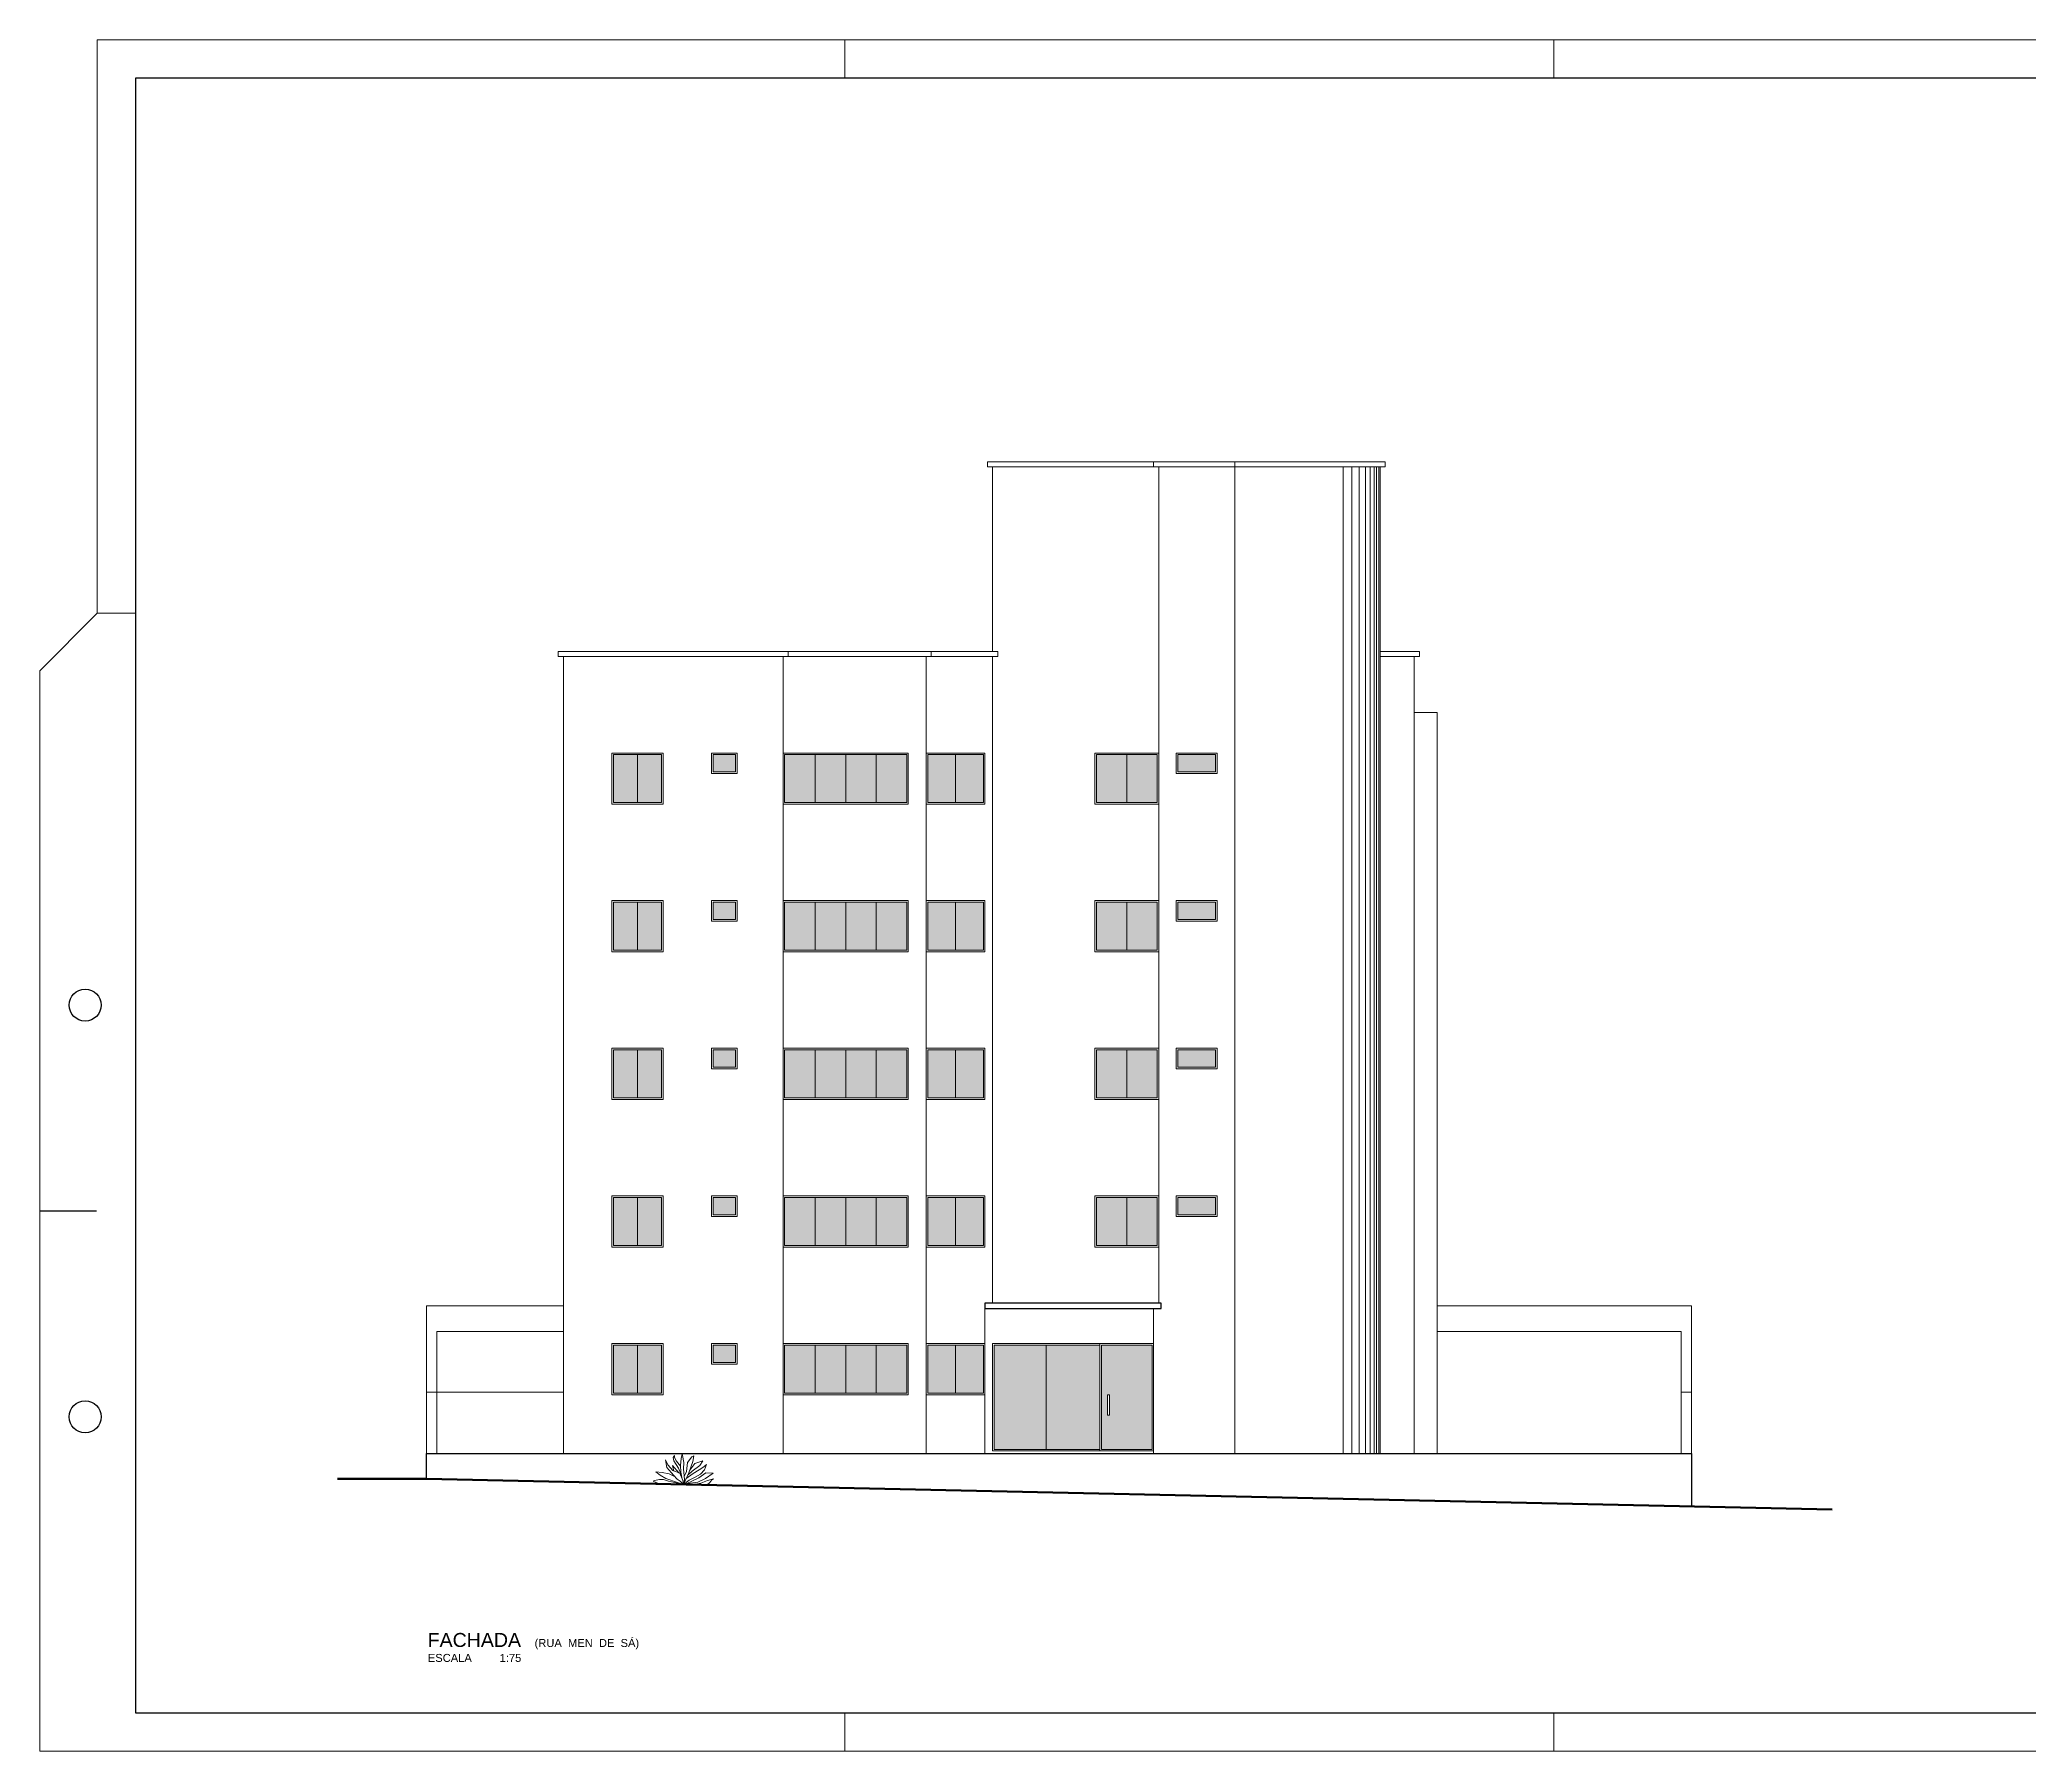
# Model space of a CAD drawing. Header units: millimetres. Extents: x 1865 to 2133, y 1062 to 1142.
# Drawn here: x 2048.28 to 2087.19, y 1106.29 to 1139.79 of the extents above; entities that cross this region are included whole.
import ezdxf

# ---------------------------------------------------------------- set-up
doc = ezdxf.new("R2010")
doc.units = ezdxf.units.MM
for name, color, linetype, lineweight in [('Cota', 7, 'Continuous', 9), ('ESQ_INTER', 250, 'Continuous', 9), ('plantinha2', 82, 'Continuous', 9), ('texto', 7, 'Continuous', 13)]:
    doc.layers.add(name, color=color, linetype=linetype, lineweight=lineweight)
doc.styles.add('TARCISIO', font='arial.ttf')

# ---------------------------------------------------------------- blocks, each defined once
blk = doc.blocks.new('arbusto')
at = {"layer": 'plantinha2', "color": 3}
for p, q in [((146.707, 2.719), (146.656, 2.766)), ((146.656, 2.766), (146.697, 2.662)), ((146.886, 2.783), (146.73, 2.835)), ((146.73, 2.835), (146.785, 2.746)), ((146.785, 2.746), (146.934, 2.635)), ((146.98, 2.652), (146.886, 2.783)), ((146.941, 2.914), (146.9, 2.931)), ((146.9, 2.931), (146.92, 2.82)), ((146.92, 2.82), (146.999, 2.598)), ((147.026, 2.8), (146.941, 2.914)), ((147.045, 2.63), (147.026, 2.8)), ((147.102, 2.805), (147.123, 2.941)), ((147.107, 2.682), (147.102, 2.805)), ((147.123, 2.941), (147.134, 2.971)), ((147.134, 2.971), (147.153, 2.884)), ((147.153, 2.884), (147.162, 2.744)), ((147.162, 2.744), (147.157, 2.611)), ((147.162, 2.732), (147.242, 2.83)), ((147.196, 2.598), (147.321, 2.746)), ((147.293, 2.835), (147.206, 2.692)), ((147.242, 2.83), (147.282, 2.902)), ((147.282, 2.902), (147.279, 2.943)), ((147.279, 2.943), (147.307, 2.902)), ((147.307, 2.902), (147.293, 2.835)), ((147.321, 2.746), (147.293, 2.635)), ((147.311, 2.645), (147.413, 2.759)), ((147.413, 2.759), (147.459, 2.857)), ((147.459, 2.857), (147.431, 2.704)), ((146.55, 2.465), (146.52, 2.483)), ((146.52, 2.483), (146.633, 2.451)), ((146.525, 2.596), (146.67, 2.598)), ((146.674, 2.488), (146.525, 2.596)), ((146.589, 2.414), (146.55, 2.465)), ((146.64, 2.369), (146.589, 2.414)), ((146.633, 2.451), (146.766, 2.399)), ((146.67, 2.598), (146.808, 2.505)), ((146.824, 2.419), (146.674, 2.488)), ((146.697, 2.662), (146.773, 2.576)), ((146.796, 2.662), (146.707, 2.719)), ((146.766, 2.399), (146.895, 2.371)), ((146.773, 2.576), (146.893, 2.512)), ((146.918, 2.589), (146.796, 2.662)), ((146.808, 2.505), (147.05, 2.385)), ((147.024, 2.391), (146.824, 2.419)), ((146.893, 2.512), (146.996, 2.455)), ((147.05, 2.487), (146.918, 2.589)), ((146.934, 2.635), (147.012, 2.564)), ((146.996, 2.455), (147.104, 2.371)), ((146.999, 2.598), (147.104, 2.371)), ((147.104, 2.371), (147.024, 2.391)), ((147.09, 2.529), (147.045, 2.63)), ((147.084, 2.473), (147.107, 2.682)), ((147.104, 2.371), (147.084, 2.473)), ((147.104, 2.371), (147.121, 2.451)), ((147.304, 2.438), (147.104, 2.371)), ((147.171, 2.436), (147.104, 2.371)), ((147.104, 2.371), (147.396, 2.436)), ((147.286, 2.377), (147.104, 2.371)), ((147.121, 2.451), (147.18, 2.591)), ((147.157, 2.611), (147.132, 2.478)), ((147.206, 2.692), (147.145, 2.548)), ((147.229, 2.475), (147.171, 2.436)), ((147.18, 2.591), (147.311, 2.645)), ((147.3, 2.554), (147.229, 2.475)), ((147.27, 2.521), (147.383, 2.581)), ((147.429, 2.374), (147.286, 2.377)), ((147.337, 2.601), (147.3, 2.554)), ((147.374, 2.463), (147.304, 2.438)), ((147.431, 2.704), (147.337, 2.601)), ((147.452, 2.49), (147.374, 2.463)), ((147.383, 2.581), (147.523, 2.606)), ((147.396, 2.436), (147.498, 2.473)), ((147.541, 2.372), (147.429, 2.374)), ((147.564, 2.554), (147.452, 2.49)), ((147.498, 2.473), (147.578, 2.468)), ((147.523, 2.606), (147.647, 2.621)), ((147.64, 2.414), (147.541, 2.372)), ((147.647, 2.621), (147.564, 2.554)), ((147.578, 2.468), (147.672, 2.453)), ((147.702, 2.438), (147.64, 2.414)), ((147.672, 2.453), (147.702, 2.438))]:
    blk.add_line(p, q, dxfattribs=at)

msp = doc.modelspace()

# ---------------------------------------------------------------- hatches: boundary and pattern name
at = {"layer": 'Cota'}
h = msp.add_hatch(color=8, dxfattribs=at)
h.dxf.hatch_style = 1
h.paths.add_polyline_path([(2059.9781, 1125.8033), (2059.5081, 1125.8033), (2059.5081, 1124.8633), (2059.9781, 1124.8633)])
h.paths.add_polyline_path([(2060.4481, 1125.8033), (2059.9781, 1125.8033), (2059.9781, 1124.8633), (2060.4481, 1124.8633)])
h.paths.add_polyline_path([(2061.8981, 1125.4633), (2061.8981, 1125.8033), (2061.4581, 1125.8033), (2061.4581, 1125.4633)])
h.paths.add_polyline_path([(2063.4556, 1125.8033), (2062.8581, 1125.8033), (2062.8581, 1124.8633), (2063.4556, 1124.8633)])
h.paths.add_polyline_path([(2064.0531, 1125.8033), (2063.4556, 1125.8033), (2063.4556, 1124.8633), (2064.0531, 1124.8633)])
h.paths.add_polyline_path([(2064.0531, 1124.8633), (2064.6506, 1124.8633), (2064.6506, 1125.8033), (2064.0531, 1125.8033)])
h.paths.add_polyline_path([(2065.2481, 1125.8033), (2064.6506, 1125.8033), (2064.6506, 1124.8633), (2065.2481, 1124.8633)])
h.paths.add_polyline_path([(2065.6581, 1124.8633), (2066.2031, 1124.8633), (2066.2031, 1125.8033), (2065.6581, 1125.8033)])
h.paths.add_polyline_path([(2066.7481, 1124.8633), (2066.7481, 1125.8033), (2066.2031, 1125.8033), (2066.2031, 1124.8633)])
h.paths.add_polyline_path([(2069.5531, 1124.8633), (2069.5531, 1125.8033), (2068.9581, 1125.8033), (2068.9581, 1124.8633)])
h.paths.add_polyline_path([(2069.5531, 1124.8633), (2070.1481, 1124.8633), (2070.1481, 1125.8033), (2069.5531, 1125.8033)])
h.paths.add_polyline_path([(2070.5521, 1125.8033), (2070.5521, 1125.4633), (2071.2921, 1125.4633), (2071.2921, 1125.8033)])
h = msp.add_hatch(color=8, dxfattribs=at)
h.dxf.hatch_style = 1
h.paths.add_polyline_path([(2059.9781, 1122.9133), (2059.5081, 1122.9133), (2059.5081, 1121.9733), (2059.9781, 1121.9733)])
h.paths.add_polyline_path([(2060.4481, 1122.9133), (2059.9781, 1122.9133), (2059.9781, 1121.9733), (2060.4481, 1121.9733)])
h.paths.add_polyline_path([(2061.8981, 1122.9133), (2061.4581, 1122.9133), (2061.4581, 1122.5733), (2061.8981, 1122.5733)])
h.paths.add_polyline_path([(2063.4556, 1122.9133), (2062.8581, 1122.9133), (2062.8581, 1121.9733), (2063.4556, 1121.9733)])
h.paths.add_polyline_path([(2064.0531, 1122.9133), (2063.4556, 1122.9133), (2063.4556, 1121.9733), (2064.0531, 1121.9733)])
h.paths.add_polyline_path([(2064.6506, 1122.9133), (2064.0531, 1122.9133), (2064.0531, 1121.9733), (2064.6506, 1121.9733)])
h.paths.add_polyline_path([(2065.2481, 1122.9133), (2064.6506, 1122.9133), (2064.6506, 1121.9733), (2065.2481, 1121.9733)])
h.paths.add_polyline_path([(2066.2031, 1122.9133), (2065.6581, 1122.9133), (2065.6581, 1121.9733), (2066.2031, 1121.9733)])
h.paths.add_polyline_path([(2066.7481, 1122.9133), (2066.2031, 1122.9133), (2066.2031, 1121.9733), (2066.7481, 1121.9733)])
h.paths.add_polyline_path([(2069.5531, 1122.9133), (2068.9581, 1122.9133), (2068.9581, 1121.9733), (2069.5531, 1121.9733)])
h.paths.add_polyline_path([(2070.1481, 1122.9133), (2069.5531, 1122.9133), (2069.5531, 1121.9733), (2070.1481, 1121.9733)])
h.paths.add_polyline_path([(2071.2921, 1122.9133), (2070.5521, 1122.9133), (2070.5521, 1122.5733), (2071.2921, 1122.5733)])
h = msp.add_hatch(color=8, dxfattribs=at)
h.dxf.hatch_style = 1
h.paths.add_polyline_path([(2059.9781, 1120.0233), (2059.5081, 1120.0233), (2059.5081, 1119.0833), (2059.9781, 1119.0833)])
h.paths.add_polyline_path([(2060.4481, 1120.0233), (2059.9781, 1120.0233), (2059.9781, 1119.0833), (2060.4481, 1119.0833)])
h.paths.add_polyline_path([(2061.8981, 1120.0233), (2061.4581, 1120.0233), (2061.4581, 1119.6833), (2061.8981, 1119.6833)])
h.paths.add_polyline_path([(2063.4556, 1120.0233), (2062.8581, 1120.0233), (2062.8581, 1119.0833), (2063.4556, 1119.0833)])
h.paths.add_polyline_path([(2064.0531, 1120.0233), (2063.4556, 1120.0233), (2063.4556, 1119.0833), (2064.0531, 1119.0833)])
h.paths.add_polyline_path([(2064.6506, 1120.0233), (2064.0531, 1120.0233), (2064.0531, 1119.0833), (2064.6506, 1119.0833)])
h.paths.add_polyline_path([(2065.2481, 1120.0233), (2064.6506, 1120.0233), (2064.6506, 1119.0833), (2065.2481, 1119.0833)])
h.paths.add_polyline_path([(2066.2031, 1120.0233), (2065.6581, 1120.0233), (2065.6581, 1119.0833), (2066.2031, 1119.0833)])
h.paths.add_polyline_path([(2066.7481, 1120.0233), (2066.2031, 1120.0233), (2066.2031, 1119.0833), (2066.7481, 1119.0833)])
h.paths.add_polyline_path([(2069.5531, 1120.0233), (2068.9581, 1120.0233), (2068.9581, 1119.0833), (2069.5531, 1119.0833)])
h.paths.add_polyline_path([(2070.1481, 1120.0233), (2069.5531, 1120.0233), (2069.5531, 1119.0833), (2070.1481, 1119.0833)])
h.paths.add_polyline_path([(2071.2921, 1120.0233), (2070.5521, 1120.0233), (2070.5521, 1119.6833), (2071.2921, 1119.6833)])
h = msp.add_hatch(color=8, dxfattribs=at)
h.dxf.hatch_style = 1
h.paths.add_polyline_path([(2059.9781, 1117.1333), (2059.5081, 1117.1333), (2059.5081, 1116.1933), (2059.9781, 1116.1933)])
h.paths.add_polyline_path([(2060.4481, 1117.1333), (2059.9781, 1117.1333), (2059.9781, 1116.1933), (2060.4481, 1116.1933)])
h.paths.add_polyline_path([(2061.8981, 1117.1333), (2061.4581, 1117.1333), (2061.4581, 1116.7933), (2061.8981, 1116.7933)])
h.paths.add_polyline_path([(2063.4556, 1117.1333), (2062.8581, 1117.1333), (2062.8581, 1116.1933), (2063.4556, 1116.1933)])
h.paths.add_polyline_path([(2064.0531, 1117.1333), (2063.4556, 1117.1333), (2063.4556, 1116.1933), (2064.0531, 1116.1933)])
h.paths.add_polyline_path([(2064.6506, 1117.1333), (2064.0531, 1117.1333), (2064.0531, 1116.1933), (2064.6506, 1116.1933)])
h.paths.add_polyline_path([(2065.2481, 1117.1333), (2064.6506, 1117.1333), (2064.6506, 1116.1933), (2065.2481, 1116.1933)])
h.paths.add_polyline_path([(2066.2031, 1117.1333), (2065.6581, 1117.1333), (2065.6581, 1116.1933), (2066.2031, 1116.1933)])
h.paths.add_polyline_path([(2066.7481, 1117.1333), (2066.2031, 1117.1333), (2066.2031, 1116.1933), (2066.7481, 1116.1933)])
h.paths.add_polyline_path([(2069.5531, 1117.1333), (2068.9581, 1117.1333), (2068.9581, 1116.1933), (2069.5531, 1116.1933)])
h.paths.add_polyline_path([(2070.1481, 1117.1333), (2069.5531, 1117.1333), (2069.5531, 1116.1933), (2070.1481, 1116.1933)])
h.paths.add_polyline_path([(2071.2921, 1117.1333), (2070.5521, 1117.1333), (2070.5521, 1116.7933), (2071.2921, 1116.7933)])
h = msp.add_hatch(color=8, dxfattribs=at)
h.dxf.hatch_style = 1
h.paths.add_polyline_path([(2059.9781, 1114.2433), (2059.5081, 1114.2433), (2059.5081, 1113.3033), (2059.9781, 1113.3033)])
h.paths.add_polyline_path([(2060.4481, 1114.2433), (2059.9781, 1114.2433), (2059.9781, 1113.3033), (2060.4481, 1113.3033)])
h.paths.add_polyline_path([(2061.8981, 1114.2433), (2061.4581, 1114.2433), (2061.4581, 1113.9033), (2061.8981, 1113.9033)])
h.paths.add_polyline_path([(2063.4556, 1114.2433), (2062.8581, 1114.2433), (2062.8581, 1113.3033), (2063.4556, 1113.3033)])
h.paths.add_polyline_path([(2064.0531, 1114.2433), (2063.4556, 1114.2433), (2063.4556, 1113.3033), (2064.0531, 1113.3033)])
h.paths.add_polyline_path([(2064.6506, 1114.2433), (2064.0531, 1114.2433), (2064.0531, 1113.3033), (2064.6506, 1113.3033)])
h.paths.add_polyline_path([(2065.2481, 1114.2433), (2064.6506, 1114.2433), (2064.6506, 1113.3033), (2065.2481, 1113.3033)])
h.paths.add_polyline_path([(2066.2031, 1114.2433), (2065.6581, 1114.2433), (2065.6581, 1113.3033), (2066.2031, 1113.3033)])
h.paths.add_polyline_path([(2066.7481, 1114.2433), (2066.2031, 1114.2433), (2066.2031, 1113.3033), (2066.7481, 1113.3033)])
h.paths.add_polyline_path([(2067.9781, 1114.2433), (2066.9581, 1114.2433), (2066.9581, 1112.2033), (2067.9781, 1112.2033)])
h.paths.add_polyline_path([(2069.0281, 1114.2433), (2067.9781, 1114.2433), (2067.9781, 1112.2033), (2069.0281, 1112.2033)])
h.paths.add_polyline_path([(2070.0481, 1114.2433), (2069.0581, 1114.2433), (2069.0581, 1112.2033), (2070.0481, 1112.2033)])
h.paths.add_polyline_path([(2069.1781, 1113.2733), (2069.2181, 1113.2733), (2069.2181, 1112.8733), (2069.1781, 1112.8733)], flags=16)

# ---------------------------------------------------------------- linework, layer by layer
at = {"color": 7, "linetype": 'Continuous', "lineweight": 20}
for p, q in [((2049.408, 1139.7943), (2049.408, 1128.5693)), ((2133.408, 1139.7943), (2049.408, 1139.7943)), ((2049.408, 1128.5693), (2048.283, 1127.4443)), ((2049.408, 1128.5693), (2050.158, 1128.5693)), ((2048.283, 1127.4443), (2048.283, 1106.2943)), ((2048.283, 1106.2943), (2133.408, 1106.2943))]:
    msp.add_line(p, q, dxfattribs=at)
for p, q in [((2050.158, 1139.0443), (2050.158, 1107.0443)), ((2132.658, 1139.0443), (2050.158, 1139.0443)), ((2050.158, 1107.0443), (2132.658, 1107.0443))]:
    msp.add_line(p, q)
at = {"linetype": 'Continuous', "ltscale": 0.05}
msp.add_line((2048.283, 1116.8693), (2049.3907, 1116.8693), dxfattribs=at)
at = {"color": 7, "linetype": 'Continuous', "lineweight": 20}
for points in [[(2064.033, 1139.0443), (2064.033, 1139.7943)], [(2077.908, 1139.0443), (2077.908, 1139.7943)], [(2064.033, 1106.2943), (2064.033, 1107.0443)], [(2077.908, 1106.2943), (2077.908, 1107.0443)]]:
    msp.add_lwpolyline(points, dxfattribs=at)
at = {"lineweight": 9}
for points in [[(2070.0781, 1131.5333), (2066.8281, 1131.5333)], [(2066.8281, 1131.4333), (2066.8281, 1131.5333)], [(2071.6661, 1131.5333), (2071.6661, 1112.1233)], [(2070.0781, 1131.4333), (2066.8281, 1131.4333)], [(2066.9281, 1127.8233), (2066.9281, 1131.4333)], [(2070.1781, 1115.0633), (2070.1781, 1131.4333)], [(2073.7851, 1112.1233), (2073.7851, 1131.4333)], [(2074.512, 1112.1233), (2074.512, 1131.4333)], [(2080.4031, 1114.5133), (2080.4031, 1113.3233)], [(2056.0531, 1112.1233), (2056.0531, 1113.3233), (2055.8531, 1113.3233), (2055.8531, 1111.6233)], [(2080.6031, 1111.0833), (2080.6031, 1113.3233), (2080.4031, 1113.3233), (2080.4031, 1112.1233)]]:
    msp.add_lwpolyline(points, dxfattribs=at)
msp.add_lwpolyline([(2070.0781, 1131.4333), (2074.612, 1131.4333), (2074.612, 1131.5333), (2070.0781, 1131.5333)], close=True, dxfattribs=at)
at = {"lineweight": 5}
for points in [[(2073.9547, 1112.1233), (2073.9547, 1131.4333)], [(2074.1001, 1112.1233), (2074.1001, 1131.4333)], [(2074.2212, 1112.1233), (2074.2212, 1131.4333)], [(2074.3182, 1112.1233), (2074.3182, 1131.4333)], [(2074.3909, 1112.1233), (2074.3909, 1131.4333)], [(2074.4393, 1112.1233), (2074.4393, 1131.4333)], [(2074.4878, 1112.1233), (2074.4878, 1131.4333)], [(2074.512, 1127.7233), (2075.2781, 1127.7233), (2075.2781, 1127.8233), (2074.512, 1127.8233)], [(2075.1781, 1112.1233), (2075.1781, 1127.7233)], [(2075.6281, 1112.1233), (2075.6281, 1126.6233), (2075.1781, 1126.6233)], [(2055.8531, 1113.3233), (2055.8531, 1115.0133), (2058.5281, 1115.0133)], [(2075.6281, 1115.0133), (2080.6031, 1115.0133), (2080.6031, 1113.3233)], [(2058.5281, 1114.5133), (2056.0531, 1114.5133), (2056.0531, 1113.3233)], [(2075.6281, 1114.5133), (2080.4031, 1114.5133)], [(2056.0531, 1113.3233), (2058.5281, 1113.3233)]]:
    msp.add_lwpolyline(points, dxfattribs=at)
at = {"lineweight": 18}
msp.add_lwpolyline([(2058.4281, 1127.8233), (2062.9281, 1127.8233), (2062.9281, 1127.7233), (2058.4281, 1127.7233)], close=True, dxfattribs=at)
for points in [[(2058.5281, 1112.1233), (2058.5281, 1127.7233)], [(2062.8281, 1112.1233), (2062.8281, 1127.7233)]]:
    msp.add_lwpolyline(points, dxfattribs=at)
at = {"lineweight": 15}
for points in [[(2062.9281, 1127.7233), (2065.7281, 1127.7233), (2065.7281, 1127.8233), (2062.9281, 1127.8233)], [(2065.6281, 1112.1233), (2065.6281, 1127.7233)]]:
    msp.add_lwpolyline(points, dxfattribs=at)
at = {"lineweight": 13}
for points in [[(2065.7281, 1127.8233), (2067.0281, 1127.8233), (2067.0281, 1127.7233), (2065.7281, 1127.7233)], [(2066.9281, 1115.0633), (2066.9281, 1127.7233)], [(2066.7781, 1112.1233), (2066.7781, 1115.0633)], [(2070.0781, 1112.1233), (2070.0781, 1114.9633)]]:
    msp.add_lwpolyline(points, dxfattribs=at)
msp.add_lwpolyline([(2066.7781, 1114.9633), (2070.2281, 1114.9633), (2070.2281, 1115.0633), (2066.7781, 1115.0633)], close=True)
at = {"lineweight": 30}
msp.add_lwpolyline([(2055.8531, 1111.6233), (2055.8531, 1112.1233), (2080.6031, 1112.1233), (2080.6031, 1111.0833)], dxfattribs=at)
at = {"lineweight": 60}
msp.add_lwpolyline([(2054.1074, 1111.6233), (2055.8531, 1111.6233), (2083.3547, 1111.0233)], dxfattribs=at)
at = {"linetype": 'Continuous', "ltscale": 0.05}
for centre in [(2049.1718, 1120.8985), (2049.1718, 1112.84)]:
    msp.add_circle(centre, 0.3116, dxfattribs=at)
at = {"layer": 'ESQ_INTER'}
for points in [[(2059.4781, 1124.8333), (2060.4781, 1124.8333), (2060.4781, 1125.8333), (2059.4781, 1125.8333)], [(2059.5081, 1124.8633), (2060.4481, 1124.8633), (2060.4481, 1125.8033), (2059.5081, 1125.8033)], [(2061.9281, 1125.4333), (2061.4281, 1125.4333), (2061.4281, 1125.8333), (2061.9281, 1125.8333)], [(2061.8981, 1125.4633), (2061.4581, 1125.4633), (2061.4581, 1125.8033), (2061.8981, 1125.8033)], [(2065.2781, 1125.8333), (2062.8281, 1125.8333), (2062.8281, 1124.8333), (2065.2781, 1124.8333)], [(2065.2481, 1125.8033), (2062.8581, 1125.8033), (2062.8581, 1124.8633), (2065.2481, 1124.8633)], [(2066.7781, 1125.8333), (2065.6281, 1125.8333), (2065.6281, 1124.8333), (2066.7781, 1124.8333)], [(2066.7481, 1125.8033), (2065.6581, 1125.8033), (2065.6581, 1124.8633), (2066.7481, 1124.8633)], [(2068.9281, 1124.8333), (2070.1781, 1124.8333), (2070.1781, 1125.8333), (2068.9281, 1125.8333)], [(2068.9581, 1124.8633), (2070.1481, 1124.8633), (2070.1481, 1125.8033), (2068.9581, 1125.8033)], [(2070.5221, 1125.4333), (2071.3221, 1125.4333), (2071.3221, 1125.8333), (2070.5221, 1125.8333)], [(2070.5521, 1125.4633), (2071.2921, 1125.4633), (2071.2921, 1125.8033), (2070.5521, 1125.8033)], [(2059.4781, 1121.9433), (2060.4781, 1121.9433), (2060.4781, 1122.9433), (2059.4781, 1122.9433)], [(2061.9281, 1122.5433), (2061.4281, 1122.5433), (2061.4281, 1122.9433), (2061.9281, 1122.9433)], [(2065.2781, 1122.9433), (2062.8281, 1122.9433), (2062.8281, 1121.9433), (2065.2781, 1121.9433)], [(2066.7781, 1122.9433), (2065.6281, 1122.9433), (2065.6281, 1121.9433), (2066.7781, 1121.9433)], [(2068.9281, 1121.9433), (2070.1781, 1121.9433), (2070.1781, 1122.9433), (2068.9281, 1122.9433)], [(2070.5221, 1122.5433), (2071.3221, 1122.5433), (2071.3221, 1122.9433), (2070.5221, 1122.9433)], [(2059.5081, 1121.9733), (2060.4481, 1121.9733), (2060.4481, 1122.9133), (2059.5081, 1122.9133)], [(2061.8981, 1122.5733), (2061.4581, 1122.5733), (2061.4581, 1122.9133), (2061.8981, 1122.9133)], [(2065.2481, 1122.9133), (2062.8581, 1122.9133), (2062.8581, 1121.9733), (2065.2481, 1121.9733)], [(2066.7481, 1122.9133), (2065.6581, 1122.9133), (2065.6581, 1121.9733), (2066.7481, 1121.9733)], [(2068.9581, 1121.9733), (2070.1481, 1121.9733), (2070.1481, 1122.9133), (2068.9581, 1122.9133)], [(2070.5521, 1122.5733), (2071.2921, 1122.5733), (2071.2921, 1122.9133), (2070.5521, 1122.9133)], [(2059.4781, 1119.0533), (2060.4781, 1119.0533), (2060.4781, 1120.0533), (2059.4781, 1120.0533)], [(2059.5081, 1119.0833), (2060.4481, 1119.0833), (2060.4481, 1120.0233), (2059.5081, 1120.0233)], [(2061.9281, 1119.6533), (2061.4281, 1119.6533), (2061.4281, 1120.0533), (2061.9281, 1120.0533)], [(2061.8981, 1119.6833), (2061.4581, 1119.6833), (2061.4581, 1120.0233), (2061.8981, 1120.0233)], [(2065.2781, 1120.0533), (2062.8281, 1120.0533), (2062.8281, 1119.0533), (2065.2781, 1119.0533)], [(2065.2481, 1120.0233), (2062.8581, 1120.0233), (2062.8581, 1119.0833), (2065.2481, 1119.0833)], [(2066.7781, 1120.0533), (2065.6281, 1120.0533), (2065.6281, 1119.0533), (2066.7781, 1119.0533)], [(2066.7481, 1120.0233), (2065.6581, 1120.0233), (2065.6581, 1119.0833), (2066.7481, 1119.0833)], [(2068.9281, 1119.0533), (2070.1781, 1119.0533), (2070.1781, 1120.0533), (2068.9281, 1120.0533)], [(2068.9581, 1119.0833), (2070.1481, 1119.0833), (2070.1481, 1120.0233), (2068.9581, 1120.0233)], [(2070.5221, 1119.6533), (2071.3221, 1119.6533), (2071.3221, 1120.0533), (2070.5221, 1120.0533)], [(2070.5521, 1119.6833), (2071.2921, 1119.6833), (2071.2921, 1120.0233), (2070.5521, 1120.0233)], [(2059.4781, 1116.1633), (2060.4781, 1116.1633), (2060.4781, 1117.1633), (2059.4781, 1117.1633)], [(2059.5081, 1116.1933), (2060.4481, 1116.1933), (2060.4481, 1117.1333), (2059.5081, 1117.1333)], [(2061.9281, 1116.7633), (2061.4281, 1116.7633), (2061.4281, 1117.1633), (2061.9281, 1117.1633)], [(2061.8981, 1116.7933), (2061.4581, 1116.7933), (2061.4581, 1117.1333), (2061.8981, 1117.1333)], [(2065.2781, 1117.1633), (2062.8281, 1117.1633), (2062.8281, 1116.1633), (2065.2781, 1116.1633)], [(2065.2481, 1117.1333), (2062.8581, 1117.1333), (2062.8581, 1116.1933), (2065.2481, 1116.1933)], [(2066.7781, 1117.1633), (2065.6281, 1117.1633), (2065.6281, 1116.1633), (2066.7781, 1116.1633)], [(2066.7481, 1117.1333), (2065.6581, 1117.1333), (2065.6581, 1116.1933), (2066.7481, 1116.1933)], [(2068.9281, 1116.1633), (2070.1781, 1116.1633), (2070.1781, 1117.1633), (2068.9281, 1117.1633)], [(2068.9581, 1116.1933), (2070.1481, 1116.1933), (2070.1481, 1117.1333), (2068.9581, 1117.1333)], [(2070.5221, 1116.7633), (2071.3221, 1116.7633), (2071.3221, 1117.1633), (2070.5221, 1117.1633)], [(2070.5521, 1116.7933), (2071.2921, 1116.7933), (2071.2921, 1117.1333), (2070.5521, 1117.1333)], [(2059.4781, 1113.2733), (2060.4781, 1113.2733), (2060.4781, 1114.2733), (2059.4781, 1114.2733)], [(2059.5081, 1113.3033), (2060.4481, 1113.3033), (2060.4481, 1114.2433), (2059.5081, 1114.2433)], [(2061.9281, 1113.8733), (2061.4281, 1113.8733), (2061.4281, 1114.2733), (2061.9281, 1114.2733)], [(2061.8981, 1113.9033), (2061.4581, 1113.9033), (2061.4581, 1114.2433), (2061.8981, 1114.2433)], [(2065.2781, 1114.2733), (2062.8281, 1114.2733), (2062.8281, 1113.2733), (2065.2781, 1113.2733)], [(2065.2481, 1114.2433), (2062.8581, 1114.2433), (2062.8581, 1113.3033), (2065.2481, 1113.3033)], [(2066.7781, 1114.2733), (2065.6281, 1114.2733), (2065.6281, 1113.2733), (2066.7781, 1113.2733)], [(2066.7481, 1114.2433), (2065.6581, 1114.2433), (2065.6581, 1113.3033), (2066.7481, 1113.3033)], [(2066.9281, 1112.1733), (2070.0781, 1112.1733), (2070.0781, 1114.2733), (2066.9281, 1114.2733)], [(2069.0581, 1112.2033), (2070.0481, 1112.2033), (2070.0481, 1114.2433), (2069.0581, 1114.2433)], [(2069.1781, 1112.8733), (2069.1781, 1113.2733), (2069.2181, 1113.2733), (2069.2181, 1112.8733)]]:
    msp.add_lwpolyline(points, close=True, dxfattribs=at)
for points in [[(2059.9781, 1125.8033), (2059.9781, 1124.8633)], [(2063.4556, 1124.8633), (2063.4556, 1125.8033)], [(2064.0531, 1124.8633), (2064.0531, 1125.8033)], [(2064.6506, 1124.8633), (2064.6506, 1125.8033)], [(2066.2031, 1125.8033), (2066.2031, 1124.8633)], [(2069.5531, 1125.8033), (2069.5531, 1124.8633)], [(2059.9781, 1122.9133), (2059.9781, 1121.9733)], [(2063.4556, 1121.9733), (2063.4556, 1122.9133)], [(2064.0531, 1121.9733), (2064.0531, 1122.9133)], [(2064.6506, 1121.9733), (2064.6506, 1122.9133)], [(2066.2031, 1122.9133), (2066.2031, 1121.9733)], [(2069.5531, 1122.9133), (2069.5531, 1121.9733)], [(2059.9781, 1120.0233), (2059.9781, 1119.0833)], [(2063.4556, 1119.0833), (2063.4556, 1120.0233)], [(2064.0531, 1119.0833), (2064.0531, 1120.0233)], [(2064.6506, 1119.0833), (2064.6506, 1120.0233)], [(2066.2031, 1120.0233), (2066.2031, 1119.0833)], [(2069.5531, 1120.0233), (2069.5531, 1119.0833)], [(2059.9781, 1117.1333), (2059.9781, 1116.1933)], [(2063.4556, 1116.1933), (2063.4556, 1117.1333)], [(2064.0531, 1116.1933), (2064.0531, 1117.1333)], [(2064.6506, 1116.1933), (2064.6506, 1117.1333)], [(2066.2031, 1117.1333), (2066.2031, 1116.1933)], [(2069.5531, 1117.1333), (2069.5531, 1116.1933)], [(2059.9781, 1114.2433), (2059.9781, 1113.3033)], [(2063.4556, 1113.3033), (2063.4556, 1114.2433)], [(2064.0531, 1113.3033), (2064.0531, 1114.2433)], [(2064.6506, 1113.3033), (2064.6506, 1114.2433)], [(2066.2031, 1114.2433), (2066.2031, 1113.3033)], [(2069.0281, 1114.2433), (2066.9581, 1114.2433), (2066.9581, 1112.2033), (2069.0281, 1112.2033)], [(2067.9781, 1114.2433), (2067.9781, 1112.2033)], [(2069.0281, 1114.2733), (2069.0281, 1112.1733)]]:
    msp.add_lwpolyline(points, dxfattribs=at)

# ---------------------------------------------------------------- block references
at = {"xscale": -1}
msp.add_blockref('arbusto', (2207.9846, 1109.1431), dxfattribs=at)

# ---------------------------------------------------------------- texts
at = {"layer": 'texto', "style": 'TARCISIO'}
for s, height, p in [('FACHADA', 0.27378, (2055.8729, 1108.3353)), ('(RUA  MEN  DE  SÁ)', 0.156, (2057.9653, 1108.3353)), ('ESCALA         1:75', 0.156, (2055.8767, 1108.043))]:
    msp.add_text(s, height=height, dxfattribs=at).set_placement(p)

doc.saveas('drawing.dxf')
